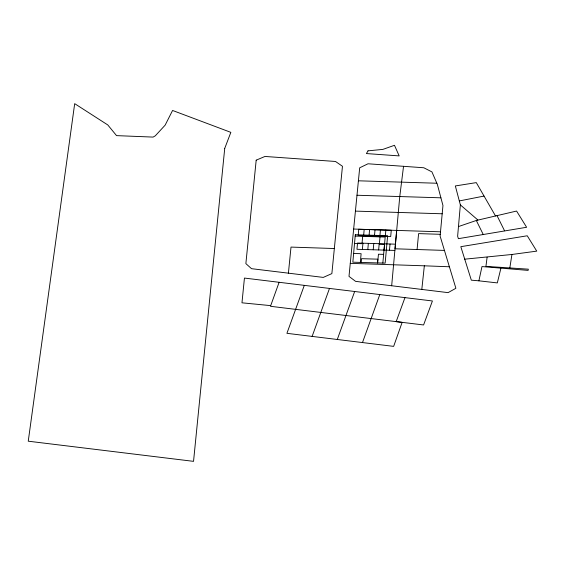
<?xml version="1.0" encoding="UTF-8"?>
<svg xmlns="http://www.w3.org/2000/svg" width="565" height="565" viewBox="0 0 565 565"><rect width="100%" height="100%" fill="white"/><g stroke="black" fill="none" stroke-linecap="round" stroke-linejoin="round"><path stroke-width="0.85" d="M495.512 215.957L476.295 182.615L455.341 185.949L460.362 204.904L457.629 236.212L458.377 238.67L526.615 227.271L516.58 211.049L476.302 220.477L483.209 234.419M360.329 262.4L361.113 253.699L353.619 253.473M362.673 236.332L362.01 243.692L354.523 243.466M361.212 262.428L361.551 258.678L377.808 259.166L377.469 262.916M362.377 249.455L362.942 243.197M363.62 235.69L364.178 229.432M367.801 249.617L368.359 243.36M369.037 235.852L369.595 229.595M373.218 249.779L373.783 243.522M374.454 236.015L375.019 229.757M378.635 249.942L379.2 243.685M379.871 236.177L380.436 229.92M377.667 262.923L378.451 254.222L383.621 254.37M380.005 236.883L379.348 244.207L384.525 244.363M382.844 263.078L385.182 237.046L355.18 236.099M384.052 250.104L384.617 243.847M385.288 236.34L385.853 230.082M389.469 250.267L390.034 244.009M396.686 230.407L391.672 285.756M440.269 234.305L440.1 236.05L455.891 288.284L448.08 292.635L355.59 281.356L348.993 276.377L359.693 167.798L368.027 163.779L423.807 167.763L431.943 171.908L437.359 184.423L442.96 205.54L440.269 234.305L418.601 233.613L417.083 249.518M288.411 273.17L291.003 247.089L334.339 248.529M421.808 289.428L424.343 265.811L449.394 266.772M487.115 257.188L485.935 266.369L528.339 269.173L528.12 270.388L481.987 266.56L478.887 280.826L471.33 280.176L460.814 246.679L527.251 235.774L536.75 251.135L511.932 254.476L464.628 259.187M403.537 166.315L399.759 196.585L395.02 248.791L444.443 250.415M509.828 267.944L511.932 254.476M500.858 268.424L497.32 282.91L478.887 280.826M362.483 342.56L379.807 294.556M337.284 339.48L354.658 291.498M279.11 282.295L270.473 306.294L423.588 324.967L432.416 300.968L244.44 278.065L241.968 302.812L270.699 305.63M312.12 336.401L329.494 288.425M304.309 285.36L286.921 333.322L393.65 346.373L402.139 322.347L396.171 321.626L404.971 297.628M458.455 226.572L477.842 219.955L460.362 204.904M459.31 200.935L483.986 196.083M440.905 197.814L356.988 195.243M442.19 213.782L355.42 211.112M395.451 244.172L357.525 243.035L356.96 249.292L394.893 250.429M358.408 180.8L436.844 183.237M353.655 229.044L440.502 231.798M350.265 263.346L424.343 265.811M497.016 215.597L504.545 230.774M355.3 234.757L352.843 262.181L385.153 263.149L387.618 235.725L355.3 234.757M358.761 229.27L358.196 235.527L390.712 236.502L391.27 230.245L358.761 229.27M224.722 148.418L193.541 461.351L28.25 441.194L74.686 103.649L107.788 124.943L116.538 135.628L153.101 137.09L155.297 135.819L165.135 125.162L172.579 110.465L230.845 132.358L224.722 148.418M256.185 160.17L245.874 263.615L251.503 268.679L323.258 277.408L331.867 273.608L342.461 166.28L335.504 161.47L264.95 156.456L256.185 160.17M368.027 150.848L366.41 153.567L399.18 155.905L394.483 145.304L382.879 149.393L368.027 150.848"/></g></svg>
